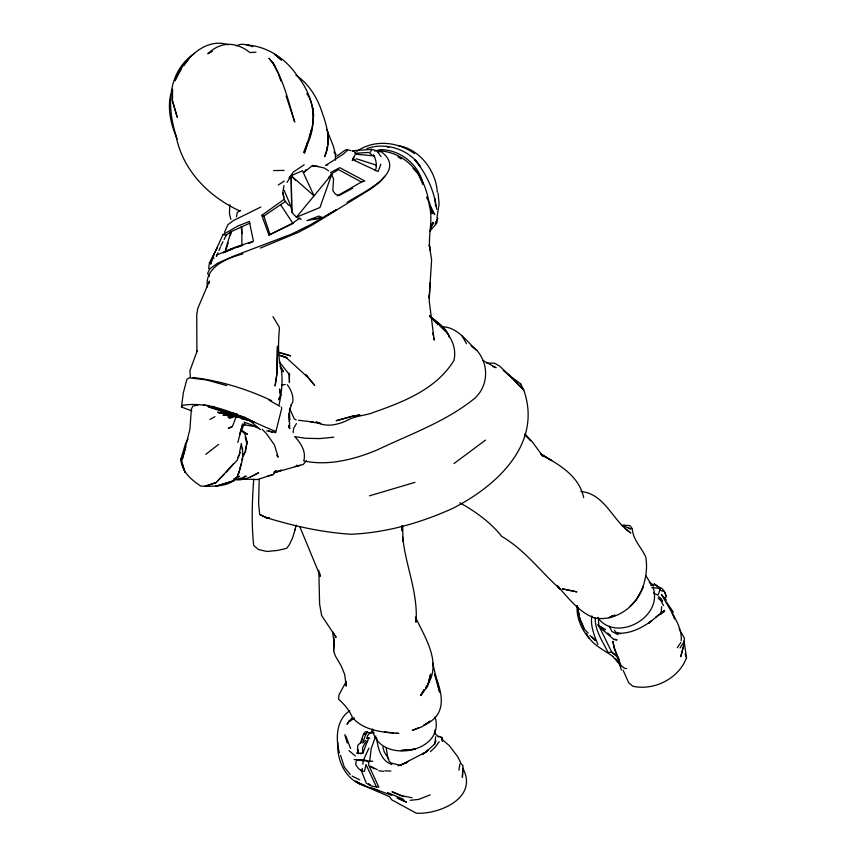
<?xml version="1.0" encoding="UTF-8"?>
<svg xmlns="http://www.w3.org/2000/svg" width="856" height="856" viewBox="0 0 856 856"><rect width="100%" height="100%" fill="white"/><g stroke="black" fill="none" stroke-linecap="round" stroke-linejoin="round"><path stroke-width="1.28" d="M661.667 606.701L660.971 614.447M402.834 541.153L402.791 526.001M595.337 617.572C594.567 630.316 602.795 641.337 607.985 652.443L611.773 652.133L618.802 658.029M172.484 95.498L172.377 100.548L177.192 117.112L172.377 100.548L172.623 89.184M241.895 227.407L241.874 245.683L230.917 249.182L223.031 252.809L232.565 249.032M326.981 146.718L326.928 149.319L324.617 156.734C331.39 142.791 327.292 126.902 322.338 113.11C317.651 98.29 309.112 83.942 295.962 75.21M289.66 428.567L288.493 425.486L289.66 428.567L289.2 412.956L289.638 420.114L289.499 409.981L291.372 405.466M437.277 192.14C436.132 170.986 419.697 149.008 398.2 145.638M430.022 282.951L429.231 300.98L434.206 340.142L433.682 337.767M276.916 372.595L277.472 346.209L277.023 373.195L275.097 386.002L276.852 373.901M362.955 764.29L363.137 760.652L357.819 760.01L356.085 761.145L355.764 764.815L358.653 768.731L362.388 771.449L364.538 771.138L365.994 764.536L376.49 786.953L378.834 787.178L368.722 765.253L368.776 762.354L366.475 760.909L363.137 760.652M396.2 733.175L398.789 733.442C382.653 732.319 363.896 730.735 352.565 717.692C349.28 710.352 344.733 704.52 338.676 699.384L338.965 694.89L346.209 681.494L346.209 686.116L344.679 674.442L341.191 665.947L335.434 656.06L333.658 650.956L333.69 637.303L333.936 645.702M333.658 650.956L334.118 642.995L332.556 631.589L336.14 637.378L321.653 615.603L319.62 604.186L318.817 570.374M259.197 479.488L258.619 503.799L259.7 514.445L266.687 517.848L268.955 517.869M448.993 336.932L449.047 335.969C445.527 327.195 437.127 321.813 429.68 316.634M681.194 640.705C682.104 630.915 677.032 621.403 672.185 613.185M253.74 479.242C252.135 501.231 251.332 523.508 253.708 545.475L258.459 549.531L266.858 551.489L277.761 550.408L286.653 548.343L289.296 544.801L292.527 538.028L295.32 529.201M434.645 744.602L435.725 736.663M293.148 432.697L293.597 428.417L296.433 423.602M591.849 615.892C590.137 625.757 594.321 635.452 597.873 644.461M208.661 268.613L209.41 262.803L217.296 247.78M191.872 410.891L181.451 407.017L183.377 392.679L186.95 379.219L189.358 377.849L206.285 379.904L226.851 385.628M229.761 204.691L229.462 213.829L230.885 219.457M209.067 283.379L209.399 281.057L197.768 308.46L196.741 314.89L196.901 351.795L197.19 350.842L189.882 370.819L190.439 377.41M249.096 45.636L246.624 44.929C267.414 46.299 286.065 58.829 297.385 75.981C314.612 97.199 318.453 123.799 305.496 148.249M354.117 759.572L363.543 759.818L369.685 761.326L371.215 748.444L375.795 735.946M458.923 770.175L459.811 764.108M436.967 217.595L439.117 203.846L438.112 193.199M283.871 197.094L282.801 192.557L283.978 185.549M437.641 218.141L435.351 223.94L437.641 218.141L436.763 223.127L429.99 231.077M236.459 216.814L237.251 212.374L240.557 210.416L239.562 210.779M170.74 94.331C167.284 109.386 171.05 124.997 177.128 138.886M241.884 460.025L242.376 457.5M350.618 150.603L347.258 149.575L347.022 150.763L343.395 154.037L325.515 165.54L327.73 164.898M245.265 450.652L247.084 441.974L245.094 434.431L242.013 430.386M216.311 256.436L216.729 254.489M279.077 404.77C281.506 393.3 283.026 381.391 281.346 369.717C277.569 355.732 278.307 341.555 279.495 327.538L273 316.634M237.818 442.509L242.708 423.945L239.519 434.688L244.474 423.42M368.315 738.375L366.924 738.407L367.577 735.604L369.364 733.56L367.534 731.827L365.234 731.752L362.88 735.7L360.547 743.211M651.277 585.451L651.683 583.738L653.62 585.782L651.106 585.418M218.387 254.328L234.779 247.352L253.462 241.199L249.321 221.447L237.54 226.177L222.977 234.63L212.031 258.673L210.715 264.172L214.214 253.483M337.82 742.644C336.515 760.406 345.92 780.993 364.688 785.551L355.358 781.335L365.897 786.375L378.908 790.719M241.157 463.813L239.209 471.549L242.644 458.966L242.516 448.244M683.227 647.115L680.745 656.691L683.955 644.482M266.697 430.857L275.632 432.548L281.688 408.612L281.453 407.189M360.44 753.772L362.88 753.173L368.658 737.872L369.803 738.321M352.244 160.575L353.603 157.13M185.934 446.853L182.093 460.014L189.904 429.402L191.337 409.296L192.728 406.215L197.929 405.027M230.414 235.272L231.527 231.473L249.952 223.074M375.228 170.697C377.517 165.914 376.041 160.532 374.179 155.888L356.385 154.273M226.209 249.224L228.167 242.869M238.011 457.436L238.717 455.21M239.423 452.985L241.317 443.462L242.237 449.165M230.853 232.393L225.535 249.374L225.428 251.771L230.917 249.182M294.764 529.896L296.337 525.135M306.801 146.001L304.404 153.149L311.884 128.657L309.455 137.163C314.131 123.029 315.843 106.39 306.79 93.572M361.104 742.698L362.409 739.113M380.856 164.224L378.117 171.521L352.94 159.762L355.647 153.342L354.47 151.491L351.934 150.816L371.953 149.351L376.501 150.752M241.167 417.899L236.16 416.797L232.436 426.395L228.37 428.3L231.88 426.951M303.58 152.475L308.149 141.058L306.662 144.172M361.467 741.981L357.862 745.169L357.487 749.803L358.568 753.708L357.016 753.152L358.397 749.696M240.376 452.417L237.08 460.357L216.022 482.645L204.916 486.262L200.625 486.005C191.156 479.681 181.44 471.324 180.884 459.116L185.484 443.793L187.999 439.149M216.579 256.276L218.002 252.841M218.965 250.551L220.388 247.117M684.094 641.187L686.512 657.654C679.001 678.423 654.294 690.931 632.884 686.277L628.732 682.799L623.082 670.184M224.529 232.318L227.803 224.786L233.281 220.634L260.834 207.045M363.543 759.818L368.925 748.112M641.957 589.581C645.831 579.319 647.735 567.935 645.734 557.021C641.551 547.423 632.777 539.697 632.317 528.708L629.963 525.702L623.361 525.038M242.901 456.376L244.998 451.893M237.636 474.887L239.231 471.56C235.903 486.39 217.039 486.315 204.916 486.262L216.022 482.645L224.186 474.192M436.025 740.782L434.217 744.442L425.732 752.157L422.254 754.457L428.396 750.038L425.732 752.157L402.577 764.13L406.547 762.525M220.869 245.972L223.031 241.627M224.122 239.455L226.284 235.111L231.527 231.473L229.29 232.993M242.911 456.441L245.597 451.176L247.084 441.974L246.86 443.793L245.137 436.763M557.299 585.718C568.191 597.67 578.827 612.308 594.535 617.968C615.699 621.863 636.318 606.423 643.231 586.842L636.308 599.66L630.177 606.134M180.991 69.497L174.945 80.817C182.97 60.519 204.402 36.883 228.392 44.769M423.902 689.883L420.97 695.297L424.426 689.883M663.282 612.661L664.556 610.371L648.677 623.179L651.673 620.76C641.979 627.876 630.551 633.815 618.182 633.183L615.475 631.931L614.437 630.187M367.534 731.827L365.18 735.764L362.741 743.062L365.726 740.429M371.953 149.351L369.664 153.171L371.611 154.54M349.237 720.581L347.001 724.262L351.698 718.152M287.049 182.435L291.179 175.662L302.446 170.751L314.024 195.842L291.179 175.662L291.778 212.138L296.369 217.242L301.119 219.361M384.751 176.336L379.936 181.975L371.226 188.673L312.718 224.754L298.616 232.222L260.331 248.09M430.236 230.114L432.922 222.196L430.953 227.001L433.414 223.149L431.734 224.796M425.817 687.71L427.198 685.549L425.667 687.796M290.687 405.412L292.763 402.224C293.694 395.932 290.933 389.576 287.274 384.686M424.18 690.011L420.478 695.564L427.593 686.458L430.643 674.1L427.893 684.458C441.568 661.688 424.94 637.656 415.417 617.048M680.017 647.949L683.848 642.278L684.511 638.33L679.065 628.785M677.235 647.714L680.862 642.546M233.635 463.588L225.995 472.309M439.171 741.671L435.533 746.785L430.429 751.643M289.039 177.898L293.319 172.067L304.201 164.78M184.04 65.398L188.609 59.246M241.146 479.114L257.463 479.542L273.278 474.449L276.167 470.575L273.974 472.02M370.284 733.453L373.248 729.654L370.38 733.325M305.988 169.745L303.848 172.431L311.573 166.257L315.511 165.968L324.264 167.99L328.586 170.783M181.451 407.017L182.895 405.263C215.733 400.351 245.972 419.654 275.365 431.285L275.632 432.548M658.906 587.013L662.17 588.618L665.016 592.513L666.396 596.568L664.866 598.419L661.388 594.406L673.854 615.935M306.427 460.742L303.142 464.519L294.774 466.541M328.886 177.096L331.689 174.453L333.53 178.883L332.813 190.535L335.392 194.13L338.805 195.639L352.704 188.267M367.77 740.954L364.988 743.35L362.527 747.663L362.88 753.173L357.016 753.152M282.801 192.557L284.192 199.277L261.776 215.348L268.955 235.079L292.752 223.116L299.921 218.013M336.675 156.284L345.011 150.217L347.258 149.575M205.847 454.365L218.601 444.35M350.222 721.084L354.438 717.82M194.462 53.329C166.952 72.525 166.867 106.561 176.004 135.633C182.435 170.141 208.789 196.741 239.798 210.993M453.99 463.556L485.513 440.102M349.74 710.865C336.194 719.457 335.456 738.771 339.425 752.863M261.776 215.348L263.862 216.044L285.38 201.438L284.192 199.277M655.824 616.973L664.577 611.152L660.511 613.656M278.243 185.035L284.342 181.012M405.626 763.167L408.387 761.348M331.037 174.143L338.505 169.606L361.414 182.018L364.827 181.023L339.757 167.68L330.512 172.559M325.045 216.45L336.333 209.763L310.621 224.657L291.382 234.191L233.356 256.233L217.627 263.22L209.87 268.773L207.612 273.299L209.399 276.338M242.43 425.796L245.233 424.116M361.414 182.018L337.275 195.874M347.14 202.369C361.264 192.857 408.74 172.816 381.369 151.801L377.689 151.608M209.902 419.461L214.974 416.679M212.363 51.339L207.837 53.81C220.677 41.227 236.235 41.548 249.952 52.59L255.987 52.152M235.304 478.525L239.616 476.225L236.117 477.637M250.476 476.931L258.608 472.715C251.332 476.92 242.847 480.997 234.287 479.628M268.955 235.079L293.073 223.459M356.749 151.341C374.361 139.175 397.409 141.657 414.475 153.534M612.35 616.138L608.948 617.679L615.047 615.229L611.484 616.074M236.16 416.797L232.746 415.738L230.778 416.037L229.815 416.851L230.457 417.172L227.889 416.904L229.365 417.963L235.742 416.423M236.342 45.935C241.52 42.789 247.566 44.812 252.809 46.684M419.108 727.632L412.357 730.318L422.104 726.712L430.247 721.116L423.923 725.139C447.72 715.156 442.616 693.274 434.559 674.079L439.695 692.354L432.58 662.758M398.104 765.874L406.365 762.589M237.326 247.149L243.286 244.784M430.247 794.86L418.68 799.397L410.152 800.328M274.209 472.64L281.496 470.179L274.466 472.437M242.837 253.965C227.45 257.87 204.21 267.158 207.419 286.899M248.743 243.35L252.188 242.205M366.924 738.407L368.658 737.872M212.031 258.673L214.064 258.041M267.35 476.278L273.278 474.449M369.45 495.817L414.925 482.377M274.615 472.576L300.274 465.29M354.47 415.631L336.098 420.735L353.025 416.123L360.055 415.074L356.77 415.267M367.053 148.495C386.195 141.807 409.896 149.586 420.574 166.984L414.989 159.965C426.663 173.843 434.345 191.38 436.753 209.335M363.479 734.191L365.469 733.71M374.532 151.009L378.127 150.142M281.71 385.232L285.262 384.44M243.971 476.599L246.271 476.096L243.917 477.434L236.138 479.392L233.538 478.932M312.344 219.532L322.423 217.563L318.881 216.076L306.897 220.591L322.423 217.563M229.365 417.963L232.554 417.482M333.84 437.191L319.716 438.593L305.56 438.272L294.721 436.624C300.798 442.959 306.523 451.818 303.709 460.913C328.511 466.156 354.159 459.501 377.175 449.956C410.495 434.024 446.361 421.559 475.24 397.88C488.594 385.04 488.926 364.142 476.846 350.382C466.424 341.244 457.286 326.799 441.878 326.735M269.212 517.72L266.687 517.848L259.7 514.445M369.685 761.326L372.735 761.209M368.615 152.464L354.983 153.267M273.578 170.569L284.064 170.419M486.679 363.137L494.351 363.169L499.508 366.015L512.765 378.352L523.765 390.101C542.811 444.146 496.18 486.39 452.621 508.432C420.585 522.909 386.163 532.753 350.917 534.251C321.877 532.379 293.373 525.969 265.627 517.431L268.987 517.709M379.283 149.736C399.377 148.784 419.065 164.502 423.099 184.179M369.535 732.768L374.361 732.864M222.956 415.235L232.746 415.738L217.82 412.357L230.478 414.539M384.975 770.807L390.871 771.106M193.007 377.485C220.163 380.76 246.956 388.988 271.673 400.672M313.414 422.051L298.359 420.253M237.198 414.315L218.954 410.131L244.324 417.054L254.788 422.457L208.778 406.932L214.717 407.531M384.537 731.987L393.61 732.918M651.812 587.58L660.5 588.532L657.975 595.155L653.524 593.026M378.748 770.764L383.798 771.384M249.824 420.531L241.52 418.819M401.389 765.681L390.935 762.942L389.073 761.219L388.806 759.304M404.075 796.604L392.016 791.757L400.918 795.663L412.089 797.749M222.977 234.63L226.284 235.111M203.568 404.909L209.42 405.808M626.496 668.632L624.784 668.365L620.868 665.647L614.308 648.655L612.885 641.39L614.18 647.564L619.466 660.993L617.069 656.424L611.773 652.133L599.468 627.106L597.595 624.666M244.559 424.876L256.543 426.834M310.621 421.89L320.797 423.549L315.992 421.933C327.003 428.096 339.543 424.405 350.008 419.023C357.947 415.46 366.689 415.417 374.65 412.004C404.653 401.464 436.56 388.731 453.958 360.43C458.238 341.148 443.248 326.949 429.84 316.003M378.898 150.731C408.622 152.646 426.138 177.823 429.38 205.579C433.414 220.495 427.69 235.379 430.033 250.102L429.22 244.773L431.617 259.86L429.166 298.166L429.134 295.566M376.49 786.953L371.065 785.968L366.357 783.304L360.804 769.512M312.226 165.433L318.389 166.62M278.393 352.276L280.929 352.811M217.82 412.357L228.798 414.828M438.304 736.385L440.316 736.845M628.486 528.302L631.011 528.912L621.895 525.391M207.997 406.322L211.7 407.221M580.817 491.44C605.267 493.901 612.382 520.758 630.84 532.978L624.794 528.163M618.182 633.183L620.547 633.782M208.778 406.932L229.462 412.271M232.04 412.945L237.208 414.272M279.184 352.736L290.687 355.914L287.809 354.94M296.668 465.225L298.808 465.814M212.288 407.424L220.527 409.714M614.159 639.1L617.112 639.913L613.891 639.55L599.468 627.106L604.839 630.851M282.073 353.164L286.664 354.587M211.646 406.322L214.835 407.317M353.068 158.981L355.454 159.751M356.449 158.788L375.838 164.973L376.522 166.332M492.607 366.486L496.095 367.663L482.666 360.365M242.43 418.317L249.995 420.863L260.459 429.53L253.783 425.71L244.035 422.104M403.722 799.397L387.522 792.517M279.067 355.272L286.985 357.69L280.854 355.593L286.739 358.086L307.85 377.346L305.314 374.468L314.708 385.403L306.459 375.249M371.986 788.023L391.813 795.427M268.827 430.782L272.283 432.205M396.895 797.953L406.472 802.104L398.757 798.669M659.409 589.784L662.672 591.207M439.47 736.385L441.835 737.455L442.477 741.403L441.835 737.455L442.188 739.488L449.272 745.619L457.714 756.715L460.56 762.418M658.35 596.686L660.126 597.499L660.436 599.51M386.548 146.397L388.881 147.467M377.378 769.672L370.124 766.184L374.125 768.816M296.187 419.889L294.304 418.98L289.521 408.248M352.094 776.092L359.82 779.891M268.923 400.116L279.837 406.322M618.086 634.692L611.912 631.471L609.333 626.303M242.184 431.467L247.47 434.281L240.557 429.519M391.802 764.483C380.77 760.791 377.86 747.898 376.533 737.637M540.981 454.429C558.85 464.294 579.191 475.947 583.674 497.593M598.312 617.401L598.815 625.736L605.567 629.449M541.837 455.007L551.66 460.592L540.532 453.52L543.196 456.676L531.512 440.851L525.006 434.752M459.854 502.793C475.562 511.556 490.445 522.224 501.723 536.391C524.878 549.905 540.65 571.669 560.306 589.228L558.989 587.205M368.465 783.732L370.584 785.016M397.987 156.894L401.282 158.906M654.177 584.038L658.585 587.109L654.177 584.038L656.413 585.493M612.992 656.509C603.555 649.65 591.475 644.557 586.424 633.408M598.815 625.736L602.827 628.497M434.046 320.679L435.982 322.188M649.394 582.497L653.62 585.782M471.068 345.824L476.846 350.382M607.589 633.044L610.328 635.227M503.296 370.52L512.765 378.352L507.651 374.136M348.97 750.594L355.283 755.976M589.912 635.462L595.583 640.577L591.849 636.811M356.257 781.089L358.974 783.55L389.427 796.658L391.834 799.879L416.273 813.2C439.781 814.58 478.707 797.439 462.807 768.292L462.39 777.302L463.053 765.756L460.346 762.899M434.153 732.832L438.54 736.823M658.136 598.151L660.853 600.645L663.486 605.545M439.706 325.783L445.27 331.165M262.139 429.295L266.248 433.393L274.466 444.927L278.136 457.2L276.702 455.221M431.199 317.672L438.261 324.809L429.808 315.522M584.38 629.278L579.64 618.321L584.38 629.278L588.115 633.044M524.856 434.741L530.827 440.786L524.931 433.778M333.883 152.09L336.183 154.465M412.999 168.236L418.113 173.543L422.704 184.136M664.791 598.419L666.503 600.238M295.502 180.402L291.179 175.662L291.778 212.138M279.206 361.724L289.66 374.992L289.071 373.237L289.435 382.471L289.424 373.794M612.907 656.552L619.391 663.946L621.392 670.023M597.83 617.711C615.881 642.867 663.079 617.818 653.203 588.115M350.297 774.52L344.315 767.083L340.56 755.367M377.25 151.416L381.038 156.573M620.022 664.952L615.603 658.671M431.007 209.474L434.741 214.653L430.258 205.579M666.567 602.164L673.394 612.19M589.281 638.565C581.492 629.417 576.323 617.797 577.115 605.62M280.65 204.819L292.752 223.116M373.259 154.711L374.543 156.616M280.062 366.496L283.464 371.836L281.26 367.417M662.587 601.297L660.939 598.686L661.998 601.03M646.034 575.928L651.063 584.199M326.51 129.481L327.174 130.572M462.101 335.991L466.552 343.727M388.271 758.373L384.216 751.857L382.835 746.999M557.78 586.285L558.872 588.329M426.47 197.126L429.894 203.889L432.141 213.465L430.14 205.793M278.275 73.488L272.85 62.681L268.923 58.197L274.776 65.88L272.85 62.681C283.689 80.967 288.632 101.853 294.721 122.012L286.107 95.947M664.096 591.196L666.396 596.568M350.521 748.508L345.952 736.192M284.139 190.267L290.419 205.162M299.75 526.579L320.326 576.281L319.534 572.718M616.384 654.605L620.868 665.647M685.046 653.952L686.512 657.654M327.645 131.771L333.359 146.151L335.317 153.887L335.531 160.19M673.148 615.389L674.528 618.963M263.862 216.044L269.94 234.255M278.703 74.739L280.843 80.978M372.371 728.938C377.721 764.964 446.062 753.74 435.105 716.9M291.778 209.966L290.676 206.317L288.044 204.648L285.38 201.438M344.775 734.609L347.172 743.04M432.644 333.016L433.168 335.392M577.244 606.059L579.854 619.016L577.426 606.134M388.036 758.94L386.142 747.448M415.524 619.712L415.984 622.269C418.381 593.048 405.476 565.57 402.641 536.701M435.051 200.925L434.623 198.367L434.912 200.978M434.859 730.029L435.319 733.592M312.943 108.177L313.681 116.074M241.253 226.466L241.863 233.677M435.265 202.209L435.586 206.157M289.103 415.353L289.296 421.666M362.302 768.41L362.388 771.449M327.805 131.706L328.115 144.621M402.02 525.83L401.988 530.838L402.053 525.712M331.689 174.453L319.962 207.494L296.369 217.242L331.689 174.453M280.468 395.536L278.532 399.752L280.789 395.707L279.591 388.988L280.468 395.536M234.298 480.558L215.541 486.401L234.298 480.558M415.085 749.225L401.111 750.487L415.085 749.225M576.73 591.849L562.392 588.853L576.73 591.849M520.651 383.798L509.267 375.42L523.765 390.101L520.651 383.798M277.162 56.368L274.712 54.388L281.453 60.091L277.162 56.368M184.96 472.277L180.884 459.116L184.96 472.277"/></g></svg>
